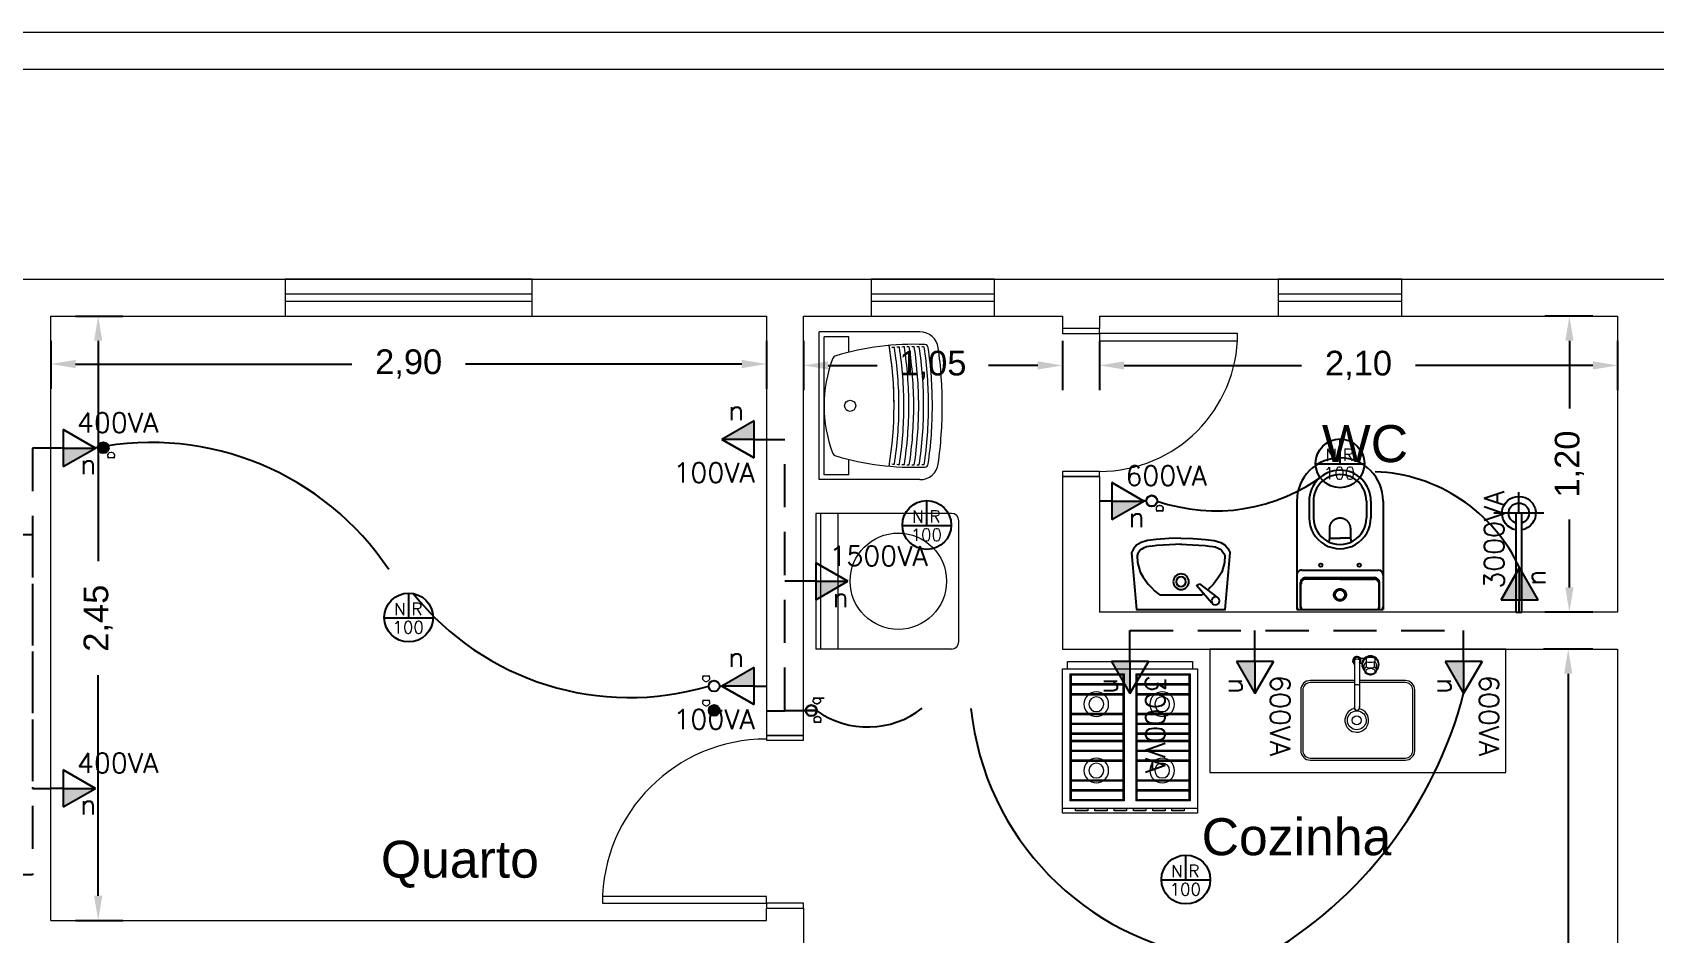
# Model space of a CAD drawing. Header units: millimetres. Extents: x -5 to 184, y -24 to 24.
# Drawn here: x 13.78 to 20.35, y 4.35 to 8 of the extents above; entities that cross this region are included whole.
import ezdxf

# ---------------------------------------------------------------- set-up
doc = ezdxf.new("R2010")
doc.units = ezdxf.units.MM
doc.linetypes.add('DASHED', pattern=[15, 12, -3])
doc.linetypes.add('HIDDEN', pattern=[0.375, 0.25, -0.125])
doc.layers.get('0').update_dxf_attribs({"lineweight": 30})
for name, color, linetype, lineweight in [('Cotas', 3, 'Continuous', 9), ('Cozinha', 252, 'Continuous', 20), ('Edificação', 251, 'Continuous', 20), ('Legenda', 231, 'Continuous', 25), ('Portas', 251, 'Continuous', 9)]:
    doc.layers.add(name, color=color, linetype=linetype, lineweight=lineweight)
for name, color, linetype in [('Eletroduto', 160, 'Continuous'), ('Pontos de iluminação', 50, 'Continuous'), ('Pontos de Tomadas', 10, 'Continuous'), ('TEXTO', 7, 'Continuous'), ('WC', 252, 'Continuous')]:
    doc.layers.add(name, color=color, linetype=linetype)
doc.styles.add('ROMANS', font='ROMANS.SHX')
doc.styles.get("Standard").update_dxf_attribs({"font": 'arial.ttf'})
doc.styles.add('TEXTO_NOMEQUADRO', font='arial.ttf')
doc.dimstyles.new('ISO-25', dxfattribs={"dimtxt": 0.1, "dimasz": 0.1, "dimexe": 0.1, "dimexo": 0.1, "dimgap": 0.1, "dimtad": 0, "dimzin": 1, "dimtxsty": 'Standard', "dimcen": 0.1, "dimadec": 0, "dimazin": 0, "dimtfac": 1, "dimtmove": 0, "dimatfit": 3, "dimfxl": 1, "dimarcsym": 0})

# ---------------------------------------------------------------- blocks, each defined once
blk = doc.blocks.new('*D42')
at = {"layer": 'Cotas', "color": 0, "lineweight": -2, "transparency": 16777216}
for p, q in [((13.85, 6.75), (13.85, 6.5556)), ((16.75, 6.75), (16.75, 6.5556)), ((13.95, 6.6556), (15.0694, 6.6556)), ((16.65, 6.6556), (15.5306, 6.6556))]:
    blk.add_line(p, q, dxfattribs=at)
at = {"layer": 'Cotas', "color": 0, "transparency": 16777216}
for points in [[(13.95, 6.6723), (13.95, 6.6389), (13.85, 6.6556)], [(16.65, 6.6723), (16.65, 6.6389), (16.75, 6.6556)]]:
    blk.add_solid(points, dxfattribs=at)
at = {"layer": 'Defpoints', "color": 0, "transparency": 16777216}
for p in [(13.85, 6.85), (16.75, 6.85), (16.75, 6.6556)]:
    blk.add_point(p, dxfattribs=at)
at = {"layer": 'Cotas', "color": 0, "transparency": 16777216, "insert": (15.3, 6.6556), "char_height": 0.1, "attachment_point": 5}
blk.add_mtext('2,90', dxfattribs=at)
blk = doc.blocks.new('*D50')
at = {"layer": 'Cotas', "color": 0, "lineweight": -2, "transparency": 16777216}
for p, q in [((13.95, 6.85), (14.1415, 6.85)), ((14.0415, 6.75), (14.0415, 5.8561)), ((14.0415, 4.5), (14.0415, 5.3939)), ((13.95, 4.4), (14.1415, 4.4))]:
    blk.add_line(p, q, dxfattribs=at)
at = {"layer": 'Cotas', "color": 0, "transparency": 16777216}
for points in [[(14.0248, 6.75), (14.0582, 6.75), (14.0415, 6.85)], [(14.0248, 4.5), (14.0582, 4.5), (14.0415, 4.4)]]:
    blk.add_solid(points, dxfattribs=at)
at = {"layer": 'Defpoints', "color": 0, "transparency": 16777216}
for p in [(13.85, 6.85), (14.0415, 6.85), (13.85, 4.4)]:
    blk.add_point(p, dxfattribs=at)
at = {"layer": 'Cotas', "color": 0, "transparency": 16777216, "insert": (14.0415, 5.625), "char_height": 0.1, "attachment_point": 5, "rotation": 90}
blk.add_mtext('2,45', dxfattribs=at)
blk = doc.blocks.new('*D52')
at = {"layer": 'Cotas', "color": 0, "lineweight": -2, "transparency": 16777216}
for p, q in [((20.1, 6.85), (19.9049, 6.85)), ((20.0049, 6.75), (20.0049, 6.475)), ((20.0049, 5.75), (20.0049, 6.025)), ((20.1, 5.65), (19.9049, 5.65))]:
    blk.add_line(p, q, dxfattribs=at)
at = {"layer": 'Cotas', "color": 0, "transparency": 16777216}
for points in [[(19.9883, 6.75), (20.0216, 6.75), (20.0049, 6.85)], [(19.9883, 5.75), (20.0216, 5.75), (20.0049, 5.65)]]:
    blk.add_solid(points, dxfattribs=at)
at = {"layer": 'Defpoints', "color": 0, "transparency": 16777216}
for p in [(20.2, 6.85), (20.0049, 5.65), (20.2, 5.65)]:
    blk.add_point(p, dxfattribs=at)
at = {"layer": 'Cotas', "color": 0, "transparency": 16777216, "insert": (20.0049, 6.25), "char_height": 0.1, "attachment_point": 5, "rotation": 90}
blk.add_mtext('1,20', dxfattribs=at)
blk = doc.blocks.new('*D53')
at = {"layer": 'Cotas', "color": 0, "lineweight": -2, "transparency": 16777216}
for p, q in [((18.1, 6.75), (18.1, 6.55)), ((20.2, 6.75), (20.2, 6.55)), ((18.2, 6.65), (18.9194, 6.65)), ((20.1, 6.65), (19.3806, 6.65))]:
    blk.add_line(p, q, dxfattribs=at)
at = {"layer": 'Cotas', "color": 0, "transparency": 16777216}
for points in [[(18.2, 6.6667), (18.2, 6.6333), (18.1, 6.65)], [(20.1, 6.6667), (20.1, 6.6333), (20.2, 6.65)]]:
    blk.add_solid(points, dxfattribs=at)
at = {"layer": 'Defpoints', "color": 0, "transparency": 16777216}
for p in [(18.1, 6.85), (20.2, 6.85), (20.2, 6.65)]:
    blk.add_point(p, dxfattribs=at)
at = {"layer": 'Cotas', "color": 0, "transparency": 16777216, "insert": (19.15, 6.65), "char_height": 0.1, "attachment_point": 5}
blk.add_mtext('2,10', dxfattribs=at)
blk = doc.blocks.new('*D56')
at = {"layer": 'Cotas', "color": 0, "lineweight": -2, "transparency": 16777216}
for p, q in [((20.1, 5.5), (19.9, 5.5)), ((20, 5.4), (20, 3.8552)), ((20, 1.85), (20, 3.3948)), ((20.1, 1.75), (19.9, 1.75))]:
    blk.add_line(p, q, dxfattribs=at)
at = {"layer": 'Cotas', "color": 0, "transparency": 16777216}
for points in [[(19.9833, 5.4), (20.0167, 5.4), (20, 5.5)], [(19.9833, 1.85), (20.0167, 1.85), (20, 1.75)]]:
    blk.add_solid(points, dxfattribs=at)
at = {"layer": 'Defpoints', "color": 0, "transparency": 16777216}
for p in [(20.2, 5.5), (20, 1.75), (20.2, 1.75)]:
    blk.add_point(p, dxfattribs=at)
at = {"layer": 'Cotas', "color": 0, "transparency": 16777216, "insert": (20, 3.625), "char_height": 0.1, "attachment_point": 5, "rotation": 90}
blk.add_mtext('3,75', dxfattribs=at)
blk = doc.blocks.new('*D58')
at = {"layer": 'Cotas', "color": 0, "lineweight": -2, "transparency": 16777216}
for p, q in [((16.9, 6.75), (16.9, 6.55)), ((17.95, 6.75), (17.95, 6.55)), ((17, 6.65), (17.1995, 6.65)), ((17.85, 6.65), (17.6505, 6.65))]:
    blk.add_line(p, q, dxfattribs=at)
at = {"layer": 'Cotas', "color": 0, "transparency": 16777216}
for points in [[(17, 6.6667), (17, 6.6333), (16.9, 6.65)], [(17.85, 6.6667), (17.85, 6.6333), (17.95, 6.65)]]:
    blk.add_solid(points, dxfattribs=at)
at = {"layer": 'Defpoints', "color": 0, "transparency": 16777216}
for p in [(16.9, 6.85), (17.95, 6.85), (17.95, 6.65)]:
    blk.add_point(p, dxfattribs=at)
at = {"layer": 'Cotas', "color": 0, "transparency": 16777216, "insert": (17.425, 6.65), "char_height": 0.1, "attachment_point": 5}
blk.add_mtext('1,05', dxfattribs=at)
blk = doc.blocks.new('01lavl91')
at = {"linetype": 'Continuous'}
for p, q in [((0.1253, -0.036), (0.0639, -0.1075)), ((0.0753, -0.1139), (0.1503, -0.0575)), ((-0.085, -0.0692), (0.0857, -0.0692)), ((0.0639, -0.1075), (0.0753, -0.1139))]:
    blk.add_line(p, q, dxfattribs=at)
for points in [[(-0.1997, -0.2393), (-0.1797, -0.0093), (0.1803, -0.0093), (0.2003, -0.2393)], [(-0.1772, -0.2283), (-0.1758, -0.2005), (-0.1652, -0.1606), (-0.1526, -0.1406), (-0.1317, -0.1123), (-0.1188, -0.0991), (-0.106, -0.0859), (-0.0931, -0.074), (-0.085, -0.0692)], [(0.0938, -0.074), (0.0857, -0.0692)], [(0.1779, -0.2283), (0.1765, -0.2005), (0.1659, -0.1606), (0.1533, -0.1406), (0.1323, -0.1123), (0.1195, -0.0991), (0.1091, -0.0885)], [(0.0003, -0.2993), (-0.0477, -0.2981), (-0.0993, -0.2935), (-0.1345, -0.2899), (-0.1613, -0.2816), (-0.1795, -0.2708), (-0.1915, -0.256), (-0.1997, -0.2393)], [(0.0023, -0.2743), (-0.0461, -0.2719), (-0.0975, -0.2686), (-0.1144, -0.2671), (-0.1294, -0.2653), (-0.1385, -0.2633), (-0.151, -0.2586), (-0.1586, -0.2547), (-0.1629, -0.2516), (-0.1647, -0.2496), (-0.1703, -0.2424), (-0.1737, -0.2368), (-0.1772, -0.2283)], [(-0.0016, -0.2743), (0.0468, -0.2719), (0.0982, -0.2686), (0.1151, -0.2671), (0.1301, -0.2653), (0.1391, -0.2633), (0.1517, -0.2586), (0.1593, -0.2547), (0.1635, -0.2516), (0.1653, -0.2496), (0.1709, -0.2424), (0.1744, -0.2368), (0.1779, -0.2283)], [(0.0003, -0.2993), (0.0483, -0.2981), (0.0999, -0.2935), (0.1351, -0.2899), (0.1619, -0.2816), (0.1801, -0.2708), (0.1921, -0.256), (0.2003, -0.2393)]]:
    blk.add_lwpolyline(points, dxfattribs=at)
for centre, radius in [((0.1404, -0.0444), 0.0164), ((0.001, -0.1223), 0.0316), ((0.001, -0.1223), 0.02)]:
    blk.add_circle(centre, radius, dxfattribs=at)
blk = doc.blocks.new('81_P')
at = {"ltscale": 0.05}
for p, q in [((-0.165, 0), (-0.175, 0)), ((-0.175, -0.01), (-0.175, 0)), ((0.175, 0), (0.165, 0))]:
    blk.add_line(p, q, dxfattribs=at)
for p, q in [((0.165, 0), (-0.165, 0)), ((-0.175, -0.44), (-0.175, -0.01)), ((0.175, -0.44), (0.175, -0.01)), ((0.1398, -0.1295), (-0.1398, -0.1295)), ((0, -0.1236), (-0.1384, -0.1236)), ((0, -0.1236), (0.1384, -0.1236)), ((0.155, -0.16), (-0.155, -0.16))]:
    blk.add_line(p, q)
at = {"ltscale": 0.047193}
blk.add_line((0.175, -0.0094), (0.175, 0), dxfattribs=at)
at = {"ltscale": 0.497718}
for p, q in [((-0.1598, -0.01), (-0.1598, -0.1095)), ((0.1598, -0.01), (0.1598, -0.1095))]:
    blk.add_line(p, q, dxfattribs=at)
at = {"ltscale": 0.467891}
for p, q in [((-0.1584, -0.01), (-0.1584, -0.1036)), ((0.1584, -0.01), (0.1584, -0.1036))]:
    blk.add_line(p, q, dxfattribs=at)
at = {"ltscale": 0.078144}
for p, q in [((-0.0429, -0.29), (-0.0455, -0.2746)), ((0.0429, -0.29), (0.0455, -0.2746))]:
    blk.add_line(p, q, dxfattribs=at)
at = {"ltscale": 0.214268}
for p in [(-0.0429, -0.29), (0.0429, -0.29)]:
    blk.add_line(p, (0, -0.29), dxfattribs=at)
at = {"ltscale": 0.197279}
for p, q in [((-0.0429, -0.3295), (-0.0429, -0.29)), ((0.0429, -0.3295), (0.0429, -0.29))]:
    blk.add_line(p, q, dxfattribs=at)
at = {"ltscale": 0.339985}
for p, q in [((-0.125, -0.44), (-0.125, -0.372)), ((-0.1075, -0.44), (-0.1075, -0.372)), ((0.1075, -0.44), (0.1075, -0.372)), ((0.125, -0.44), (0.125, -0.372))]:
    blk.add_line(p, q, dxfattribs=at)
for points in [[(-0.0429, -0.3295), (-0.0428, -0.3307), (-0.0428, -0.332), (-0.0427, -0.3332), (-0.0425, -0.3345), (-0.0424, -0.3357), (-0.0421, -0.3369), (-0.0419, -0.3382), (-0.0416, -0.3394), (-0.0412, -0.3406), (-0.0409, -0.3418), (-0.0405, -0.343), (-0.04, -0.3442), (-0.0395, -0.3453), (-0.039, -0.3465), (-0.0384, -0.3476), (-0.0378, -0.3487), (-0.0372, -0.3498), (-0.0369, -0.3504), (-0.0365, -0.3509), (-0.0362, -0.3515), (-0.0358, -0.352), (-0.0354, -0.3525), (-0.0351, -0.353), (-0.0347, -0.3535), (-0.0343, -0.354), (-0.0339, -0.3545), (-0.0335, -0.355), (-0.0331, -0.3555), (-0.0326, -0.356), (-0.0322, -0.3565), (-0.0318, -0.357), (-0.0313, -0.3574), (-0.0309, -0.3579), (-0.0303, -0.3584)], [(-0.0303, -0.3584), (-0.0294, -0.3593), (-0.0284, -0.3602), (-0.0274, -0.361), (-0.0263, -0.3618), (-0.0253, -0.3626), (-0.0242, -0.3633), (-0.0231, -0.364), (-0.022, -0.3647), (-0.0208, -0.3653), (-0.0196, -0.3659), (-0.0184, -0.3665), (-0.0172, -0.367), (-0.016, -0.3675), (-0.0147, -0.368), (-0.0135, -0.3684), (-0.0122, -0.3688), (-0.0116, -0.3689), (-0.0109, -0.3691), (-0.0103, -0.3693), (-0.0096, -0.3694), (-0.009, -0.3695), (-0.0083, -0.3697), (-0.0077, -0.3698), (-0.007, -0.3699), (-0.0063, -0.37), (-0.0057, -0.3701), (-0.005, -0.3702), (-0.0043, -0.3702), (-0.0037, -0.3703), (-0.003, -0.3704), (-0.0023, -0.3704), (-0.0017, -0.3704), (-0.001, -0.3704), (-0.0003, -0.3705), (0, -0.3705)], [(0, -0.3705), (0.0013, -0.3704), (0.0027, -0.3704), (0.004, -0.3703), (0.0053, -0.3701), (0.0067, -0.37), (0.008, -0.3697), (0.0093, -0.3695), (0.0106, -0.3692), (0.0119, -0.3689), (0.0132, -0.3685), (0.0144, -0.3681), (0.0157, -0.3676), (0.0169, -0.3671), (0.0175, -0.3669), (0.0181, -0.3666), (0.0187, -0.3663), (0.0193, -0.3661), (0.0199, -0.3658), (0.0205, -0.3655), (0.0211, -0.3652), (0.0217, -0.3648), (0.0222, -0.3645), (0.0228, -0.3642), (0.0234, -0.3638), (0.0239, -0.3635), (0.0245, -0.3631), (0.025, -0.3628), (0.0255, -0.3624), (0.0261, -0.362), (0.0266, -0.3616), (0.0271, -0.3612), (0.0276, -0.3608), (0.0281, -0.3604), (0.0286, -0.36), (0.0291, -0.3595), (0.0296, -0.3591), (0.0301, -0.3587), (0.0303, -0.3584)], [(0.0303, -0.3584), (0.0312, -0.3575), (0.0321, -0.3566), (0.033, -0.3556), (0.0338, -0.3547), (0.0346, -0.3537), (0.0354, -0.3526), (0.0361, -0.3516), (0.0368, -0.3505), (0.0374, -0.3494), (0.0381, -0.3483), (0.0386, -0.3472), (0.0392, -0.346), (0.0395, -0.3455), (0.0397, -0.3449), (0.04, -0.3443), (0.0402, -0.3437), (0.0404, -0.3431), (0.0406, -0.3425), (0.0408, -0.3419), (0.041, -0.3413), (0.0412, -0.3407), (0.0414, -0.3401), (0.0415, -0.3395), (0.0417, -0.3389), (0.0418, -0.3383), (0.042, -0.3377), (0.0421, -0.3371), (0.0422, -0.3364), (0.0423, -0.3358), (0.0424, -0.3352), (0.0425, -0.3346), (0.0426, -0.334), (0.0427, -0.3333), (0.0427, -0.3327), (0.0428, -0.3321), (0.0428, -0.3315), (0.0428, -0.3308), (0.0428, -0.3302), (0.0429, -0.3295)]]:
    blk.add_lwpolyline(points)
at = {"linetype": 'DASHED'}
blk.add_circle((0, -0.06), 0.0245, dxfattribs=at)
for centre, radius in [((0, -0.06), 0.02), ((-0.078, -0.18), 0.007), ((0.078, -0.18), 0.007)]:
    blk.add_circle(centre, radius)
for centre, radius, start, end in [((-0.165, -0.01), 0.01, 90, 180.00001), ((-0.1498, -0.01), 0.01, 90, 180.00001), ((-0.1484, -0.01), 0.01, 90, 180.00001), ((0.1484, -0.01), 0.01, 0, 90), ((0.1498, -0.01), 0.01, 0, 90), ((0.165, -0.01), 0.01, 0, 90), ((-0.1398, -0.1095), 0.02, 180.00001, 270), ((-0.1384, -0.1036), 0.02, 180.00001, 270), ((0.1384, -0.1036), 0.02, 270, 0), ((0.1398, -0.1095), 0.02, 270, 0), ((-0.155, -0.14), 0.02, 180.00001, 270), ((0.155, -0.14), 0.02, 270, 0), ((0, -0.372), 0.125, 0, 180.00001), ((0, -0.372), 0.1075, 0, 180.00001), ((0, -0.44), 0.175, 180.00001, 270), ((0, -0.44), 0.125, 180.00001, 270), ((0, -0.44), 0.1075, 180.00001, 270), ((0, -0.44), 0.1075, 270, 0), ((0, -0.44), 0.175, 270, 0), ((0, -0.44), 0.125, 270, 0)]:
    blk.add_arc(centre, radius, start, end)
blk = doc.blocks.new('CHUV')
at = {"ltscale": 0.05}
for p, q in [((0.0027, 0.4455), (0.0027, 0.5407)), ((-0.1103, 0.4455), (0.1156, 0.4455)), ((-0.0106, 0.0003), (-0.0106, 0.4455)), ((0.0156, 0.4455), (0.0156, 0.0003))]:
    blk.add_line(p, q, dxfattribs=at)
at = {"ltscale": 2}
blk.add_line((0.0156, 0.0003), (-0.0106, 0.0003), dxfattribs=at)
at = {"ltscale": 0.05}
for radius, start, end in [(0.076, 279.93583, 260.06417), (0.0459, 286.60149, 253.39851)]:
    blk.add_arc((0.0025, 0.4455), radius, start, end, dxfattribs=at)
blk = doc.blocks.new('CO-F4PB')
for p, q in [((0.2535, 0), (-0.2535, 0)), ((0.2535, 0), (-0.2535, 0)), ((-0.2535, 0), (-0.2535, -0.03)), ((0.2535, -0.03), (0.2535, 0)), ((-0.2735, -0.03), (-0.2735, -0.596)), ((0.2735, -0.03), (-0.2735, -0.03)), ((-0.2435, -0.05), (-0.2435, -0.566)), ((-0.0235, -0.05), (-0.2435, -0.05)), ((-0.0285, -0.055), (-0.2385, -0.055)), ((-0.2385, -0.055), (-0.2385, -0.09)), ((-0.0285, -0.055), (-0.0285, -0.09)), ((-0.0235, -0.05), (-0.0235, -0.566)), ((0.0235, -0.05), (0.0235, -0.566)), ((0.2435, -0.05), (0.0235, -0.05)), ((0.2385, -0.055), (0.0285, -0.055)), ((0.0285, -0.055), (0.0285, -0.09)), ((0.2385, -0.055), (0.2385, -0.09)), ((0.2435, -0.05), (0.2435, -0.566)), ((0.2735, -0.596), (0.2735, -0.03)), ((-0.0235, -0.09), (-0.2435, -0.09)), ((-0.0235, -0.095), (-0.2435, -0.095)), ((-0.0235, -0.13), (-0.2435, -0.13)), ((-0.2385, -0.095), (-0.2385, -0.13)), ((-0.0285, -0.095), (-0.0285, -0.13)), ((0.2435, -0.09), (0.0235, -0.09)), ((0.2435, -0.095), (0.0235, -0.095)), ((0.2435, -0.13), (0.0235, -0.13)), ((0.0285, -0.095), (0.0285, -0.13)), ((0.2385, -0.095), (0.2385, -0.13)), ((-0.0235, -0.135), (-0.2435, -0.135)), ((-0.2385, -0.135), (-0.2385, -0.21)), ((-0.0285, -0.135), (-0.0285, -0.21)), ((0.2435, -0.135), (0.0235, -0.135)), ((0.0285, -0.135), (0.0285, -0.21)), ((0.2385, -0.135), (0.2385, -0.21)), ((-0.0235, -0.21), (-0.2435, -0.21)), ((-0.0235, -0.215), (-0.2435, -0.215)), ((-0.0235, -0.25), (-0.2435, -0.25)), ((-0.0235, -0.255), (-0.2435, -0.255)), ((-0.2385, -0.215), (-0.2385, -0.25)), ((-0.2385, -0.255), (-0.2385, -0.29)), ((-0.0285, -0.215), (-0.0285, -0.25)), ((-0.0285, -0.255), (-0.0285, -0.29)), ((0.2435, -0.21), (0.0235, -0.21)), ((0.2435, -0.215), (0.0235, -0.215)), ((0.2435, -0.25), (0.0235, -0.25)), ((0.2435, -0.255), (0.0235, -0.255)), ((0.0285, -0.215), (0.0285, -0.25)), ((0.0285, -0.255), (0.0285, -0.29)), ((0.2385, -0.215), (0.2385, -0.25)), ((0.2385, -0.255), (0.2385, -0.29)), ((-0.0235, -0.29), (-0.2435, -0.29)), ((-0.0235, -0.295), (-0.2435, -0.295)), ((-0.2435, -0.321), (-0.0235, -0.321)), ((-0.2435, -0.326), (-0.0235, -0.326)), ((-0.2385, -0.295), (-0.2385, -0.321)), ((-0.2385, -0.326), (-0.2385, -0.361)), ((-0.0285, -0.295), (-0.0285, -0.321)), ((-0.0285, -0.326), (-0.0285, -0.361)), ((0.2435, -0.29), (0.0235, -0.29)), ((0.2435, -0.295), (0.0235, -0.295)), ((0.0235, -0.321), (0.2435, -0.321)), ((0.0235, -0.326), (0.2435, -0.326)), ((0.0285, -0.295), (0.0285, -0.321)), ((0.0285, -0.326), (0.0285, -0.361)), ((0.2385, -0.295), (0.2385, -0.321)), ((0.2385, -0.326), (0.2385, -0.361)), ((-0.2435, -0.361), (-0.0235, -0.361)), ((-0.2435, -0.366), (-0.0235, -0.366)), ((-0.2385, -0.366), (-0.2385, -0.401)), ((-0.0285, -0.366), (-0.0285, -0.401)), ((0.0235, -0.361), (0.2435, -0.361)), ((0.0235, -0.366), (0.2435, -0.366)), ((0.0285, -0.366), (0.0285, -0.401)), ((0.2385, -0.366), (0.2385, -0.401)), ((-0.2435, -0.401), (-0.0235, -0.401)), ((-0.2435, -0.406), (-0.0235, -0.406)), ((-0.2385, -0.406), (-0.2385, -0.481)), ((-0.0285, -0.406), (-0.0285, -0.481)), ((0.0235, -0.401), (0.2435, -0.401)), ((0.0235, -0.406), (0.2435, -0.406)), ((0.0285, -0.406), (0.0285, -0.481)), ((0.2385, -0.406), (0.2385, -0.481)), ((-0.2435, -0.481), (-0.0235, -0.481)), ((-0.2435, -0.486), (-0.0235, -0.486)), ((-0.2435, -0.521), (-0.0235, -0.521)), ((-0.2385, -0.486), (-0.2385, -0.521)), ((-0.0285, -0.486), (-0.0285, -0.521)), ((0.0235, -0.481), (0.2435, -0.481)), ((0.0235, -0.486), (0.2435, -0.486)), ((0.0235, -0.521), (0.2435, -0.521)), ((0.0285, -0.486), (0.0285, -0.521)), ((0.2385, -0.486), (0.2385, -0.521)), ((-0.2435, -0.526), (-0.0235, -0.526)), ((-0.2435, -0.566), (-0.0235, -0.566)), ((-0.2385, -0.526), (-0.2385, -0.561)), ((-0.2385, -0.561), (-0.0285, -0.561)), ((-0.0285, -0.526), (-0.0285, -0.561)), ((0.0235, -0.526), (0.2435, -0.526)), ((0.0235, -0.566), (0.2435, -0.566)), ((0.0285, -0.526), (0.0285, -0.561)), ((0.0285, -0.561), (0.2385, -0.561)), ((0.2385, -0.526), (0.2385, -0.561)), ((-0.2735, -0.596), (0.2735, -0.596)), ((-0.2735, -0.596), (-0.2735, -0.616)), ((-0.2735, -0.616), (0.2735, -0.616)), ((0.2735, -0.616), (0.2735, -0.596))]:
    blk.add_line(p, q)
for points in [[(-0.2204, -0.606), (-0.1704, -0.606), (-0.1704, -0.596), (-0.2204, -0.596)], [(-0.1422, -0.606), (-0.0922, -0.606), (-0.0922, -0.596), (-0.1422, -0.596)], [(-0.0641, -0.606), (-0.0141, -0.606), (-0.0141, -0.596), (-0.0641, -0.596)], [(0.0141, -0.606), (0.0641, -0.606), (0.0641, -0.596), (0.0141, -0.596)], [(0.0922, -0.606), (0.1422, -0.606), (0.1422, -0.596), (0.0922, -0.596)], [(0.1704, -0.606), (0.2204, -0.606), (0.2204, -0.596), (0.1704, -0.596)]]:
    blk.add_lwpolyline(points, close=True)
for centre, radius in [((-0.1308, -0.1735), 0.05), ((0.1362, -0.1735), 0.05), ((-0.1308, -0.1735), 0.03), ((0.1362, -0.1735), 0.03), ((-0.1308, -0.4425), 0.05), ((0.1362, -0.4425), 0.05), ((-0.1308, -0.4425), 0.03), ((0.1362, -0.4425), 0.03)]:
    blk.add_circle(centre, radius)
blk = doc.blocks.new('A$C1AD15EB6')
for p, q in [((0.55, 0.58), (0, 0.58)), ((0, 0.03), (0, 0.58)), ((0.55, 0.5606), (0, 0.5606)), ((0.55, 0.03), (0.55, 0.58)), ((0.55, 0.4906), (0, 0.4906)), ((0.03, 0), (0.52, 0))]:
    blk.add_line(p, q)
for centre, start, end in [((0.03, 0.03), 180, 270), ((0.52, 0.03), 270, 0)]:
    blk.add_arc(centre, 0.03, start, end)
blk = doc.blocks.new('TANQUE-02')
for p, q in [((-0.2995, 0), (0.2995, 0)), ((-0.2995, -0.4081), (-0.2995, 0)), ((0.2995, -0.4081), (0.2995, 0)), ((-0.2795, -0.02), (0.2795, -0.02)), ((-0.2795, -0.12), (-0.2795, -0.02)), ((0.2795, -0.12), (0.2795, -0.02)), ((-0.2795, -0.12), (-0.2174, -0.12)), ((0.2174, -0.12), (0.2795, -0.12))]:
    blk.add_line(p, q)
blk.add_circle((0, -0.1252), 0.0225)
for centre, radius, start, end in [((-0.1837, -0.0726), 0.02, 110.23844, 163.27799), ((0, -0.5709), 0.5511, 90, 110.23844), ((0, -0.5709), 0.5511, 69.76156, 90), ((0.1837, -0.0726), 0.02, 16.72201, 69.76156), ((0.8453, -0.3818), 1.0945, 163.27799, 182.40527), ((-0.8453, -0.3818), 1.0945, 357.59473, 16.72201), ((0, 1.2149), 1.518, 260.72256, 279.27744), ((0.8453, -0.3818), 1.0845, 176.46036, 176.99114), ((0, 1.2149), 1.558, 261.22518, 270), ((0.8453, -0.3818), 1.0845, 175.40003, 175.93), ((0, 1.2149), 1.538, 261.15691, 270), ((0, 1.2149), 1.518, 270, 279.27744), ((0, 1.2149), 1.538, 270, 278.84309), ((0, 1.2149), 1.558, 270, 278.77482), ((-0.8453, -0.3818), 1.0845, 4.07, 4.59997), ((-0.8453, -0.3818), 1.0845, 3.00886, 3.53964), ((0.8453, -0.3818), 1.0845, 179.65272, 180.18684), ((0, 1.2149), 1.618, 261.49969, 270), ((0.8453, -0.3818), 1.0845, 178.5864, 179.11926), ((0, 1.2149), 1.598, 261.39693, 270), ((0.8453, -0.3818), 1.0845, 177.52238, 178.05412), ((0, 1.2149), 1.578, 261.30532, 270), ((0, 1.2149), 1.578, 270, 278.69468), ((0, 1.2149), 1.598, 270, 278.60307), ((0, 1.2149), 1.618, 270, 278.50031), ((-0.8453, -0.3818), 1.0845, 1.94588, 2.47762), ((-0.8453, -0.3818), 1.0845, 0.88074, 1.4136), ((-0.8453, -0.3818), 1.0845, 359.81316, 0.34728), ((-0.2245, -0.4081), 0.075, 180, 262.08052), ((-0.2332, -0.4271), 0.015, 182.40527, 261.87169), ((0.8453, -0.3818), 1.0845, 180.72164, 181.25716), ((0, 1.2149), 1.638, 261.61326, 270), ((0.8453, -0.3818), 1.0845, 181.79343, 182.3305), ((0, 1.2149), 1.658, 261.73735, 270), ((0, 1.2058), 1.6644, 261.87169, 270), ((0, 1.2149), 1.638, 270, 278.38674), ((0, 1.2149), 1.658, 270, 278.26265), ((0, 1.2058), 1.6644, 270, 278.12831), ((0.2245, -0.4081), 0.075, 277.91948, 0), ((0.2332, -0.4271), 0.015, 278.12831, 357.59473), ((-0.8453, -0.3818), 1.0845, 357.6695, 358.20657), ((-0.8453, -0.3818), 1.0845, 358.74284, 359.27836), ((0, 1.2058), 1.7044, 262.08052, 270), ((0, 1.2058), 1.7044, 270, 277.91948)]:
    blk.add_arc(centre, radius, start, end)
blk = doc.blocks.new('CUBA-COZ-02')
for p, q in [((-0.0095, 0.2452), (-0.0095, 0.2275)), ((-0.0095, 0.2275), (-0.0095, 0.0565)), ((0.0105, 0.2452), (0.0105, 0.2275)), ((0.0105, 0.2275), (0.0105, 0.0565)), ((0.0146, 0.2516), (0.031, 0.2516)), ((0.0146, 0.2316), (0.0209, 0.2316)), ((0.0305, 0.2026), (0.0305, 0.2242)), ((0.0379, 0.2522), (0.0379, 0.2367)), ((0.0399, 0.2163), (0.0399, 0.2377)), ((0.0712, 0.2163), (0.0712, 0.2377)), ((0.0731, 0.2522), (0.0731, 0.2367)), ((0.0805, 0.2026), (0.0805, 0.2242)), ((-0.0095, 0.0565), (-0.0095, 0.0516)), ((0.0105, 0.0565), (0.0105, 0.0516))]:
    blk.add_line(p, q)
for points in [[(-0.0095, 0.1611), (-0.1889, 0.1611, 0.414214), (-0.2269, 0.1231), (-0.2269, -0.1231, 0.414214), (-0.1889, -0.1611), (0.1969, -0.1611, 0.414214), (0.2349, -0.1231), (0.2349, 0.1231, 0.414214), (0.1969, 0.1611), (0.0105, 0.1611)], [(-0.0095, 0.1531), (-0.1889, 0.1531, 0.414214), (-0.2189, 0.1231), (-0.2189, -0.1231, 0.414214), (-0.1889, -0.1531), (0.1969, -0.1531, 0.414214), (0.2269, -0.1231), (0.2269, 0.1231, 0.414214), (0.1969, 0.1531), (0.0105, 0.1531)]]:
    blk.add_lwpolyline(points, format="xyb")
blk.add_lwpolyline([(0.0105, 0.0367, -7.502529), (-0.0095, 0.037, -0.133288)], format="xyb", close=True)
at = {"linetype": 'Continuous'}
for points in [[(0.0391, 0.2375, 0), (0.0361, 0.2353, 0), (0.0337, 0.2328, 0), (0.032, 0.2301, 0), (0.0309, 0.2272, 0), (0.0305, 0.2242, 0)], [(0.0389, 0.2157, 0), (0.0359, 0.2135, 0), (0.0335, 0.2109, 0), (0.0318, 0.2081, 0), (0.0308, 0.2052, 0), (0.0305, 0.2021, 0)], [(0.0305, 0.2021, 0), (0.0311, 0.1989, 0), (0.0324, 0.1959, 0), (0.0345, 0.193, 0), (0.0373, 0.1905, 0), (0.0407, 0.1884, 0), (0.0446, 0.1867, 0), (0.0488, 0.1856, 0), (0.0533, 0.185, 0), (0.0578, 0.185, 0), (0.0623, 0.1856, 0), (0.0665, 0.1867, 0), (0.0704, 0.1884, 0), (0.0738, 0.1905, 0), (0.0766, 0.193, 0), (0.0786, 0.1959, 0), (0.08, 0.1989, 0), (0.0805, 0.2021, 0)], [(0.075, 0.199, 0), (0.0746, 0.2011, 0), (0.0734, 0.2032, 0), (0.0715, 0.2051, 0), (0.0689, 0.2067, 0), (0.0658, 0.208, 0), (0.0623, 0.209, 0), (0.0585, 0.2095, 0), (0.0545, 0.2096, 0), (0.0506, 0.2093, 0), (0.0469, 0.2085, 0), (0.0436, 0.2074, 0), (0.0407, 0.2059, 0), (0.0385, 0.2041, 0), (0.0369, 0.2022, 0), (0.0362, 0.2, 0), (0.0362, 0.1979, 0), (0.0369, 0.1958, 0), (0.0385, 0.1938, 0), (0.0407, 0.192, 0), (0.0436, 0.1905, 0), (0.0469, 0.1894, 0), (0.0506, 0.1886, 0), (0.0545, 0.1883, 0), (0.0585, 0.1884, 0), (0.0623, 0.1889, 0), (0.0658, 0.1899, 0), (0.0689, 0.1912, 0), (0.0715, 0.1928, 0), (0.0734, 0.1947, 0), (0.0746, 0.1968, 0), (0.075, 0.199, 0)], [(0.0805, 0.2242, 0), (0.0802, 0.2272, 0), (0.0791, 0.2301, 0), (0.0773, 0.2328, 0), (0.0749, 0.2353, 0), (0.0719, 0.2375, 0)], [(0.0805, 0.2026, 0), (0.0802, 0.2055, 0), (0.0791, 0.2084, 0), (0.0774, 0.2111, 0), (0.0751, 0.2136, 0), (0.0722, 0.2157, 0)]]:
    blk.add_polyline3d(points, dxfattribs=at)
blk.add_circle((0, 0), 0.0182)
for centre, radius, start, end in [((0.0005, 0.2416), 0.0173, 35.41872, 234.58128), ((0.0005, 0.2416), 0.0126, 322.25181, 217.74819), ((0.0005, 0.2242), 0.0233, 64.55551, 115.44449), ((0.0005, 0.2416), 0.0173, 305.41872, 324.58128), ((0.0005, 0.2416), 0.0173, 324.58128, 35.41872), ((0.0555, 0.2266), 0.035, 315.56467, 224.43533), ((0.0555, 0.2266), 0.032, 321.37517, 218.62483), ((0.0555, 0.1725), 0.0816, 77.53823, 102.46177), ((0.04, 0.214), 0.002, 63.97489, 122.15591), ((0.0401, 0.2358), 0.002, 74.31395, 121.56748), ((0.0555, 0.2905), 0.0549, 254.31395, 285.68605), ((0.0555, 0.2459), 0.0335, 243.97489, 296.02511), ((0.0711, 0.214), 0.002, 57.84409, 116.02511), ((0.0709, 0.2358), 0.002, 58.43251, 105.68606), ((0.0005, 0.1207), 0.0233, 64.55551, 115.44449), ((0, 0), 0.0482, 101.34386, 77.38563), ((0.0005, 0.0516), 0.0112, 153.72082, 26.27918), ((0.0005, 0.0516), 0.01, 180, 0)]:
    blk.add_arc(centre, radius, start, end)

msp = doc.modelspace()

# ---------------------------------------------------------------- hatches: boundary and pattern name
at = {"layer": 'Pontos de iluminação'}
h = msp.add_hatch(color=256, dxfattribs=at)
h.set_gradient(color1=(248, 215, 49), color2=(248, 215, 49), tint=1)
h.paths.add_polyline_path([(14.0401, 6.3165, 1), (14.0841, 6.3165, 1)])
h = msp.add_hatch(color=256, dxfattribs=at)
h.set_gradient(color1=(248, 215, 49), color2=(248, 215, 49), tint=1)
h.paths.add_polyline_path([(16.5601, 5.2515, 1), (16.5161, 5.2515, 1)])

# ---------------------------------------------------------------- linework, layer by layer
at = {"layer": 'Cozinha'}
msp.add_lwpolyline([(18.547, 5), (19.747, 5), (19.747, 5.5), (18.547, 5.5)], close=True, dxfattribs=at)
msp.add_circle((17.2847, 5.775), 0.1953, dxfattribs=at)
at = {"layer": 'Edificação', "color": 252}
msp.add_line((26.85, 7.85), (6.9, 7.85), dxfattribs=at)
at = {"layer": 'Edificação'}
for p, q in [((6.9, 7), (26.85, 7)), ((13.85, 4.4), (13.85, 6.85)), ((13.85, 6.85), (16.75, 6.85)), ((16.75, 6.85), (16.75, 5.15)), ((16.9, 5.15), (16.9, 6.85)), ((16.9, 6.85), (17.95, 6.85)), ((17.95, 6.85), (17.95, 6.8)), ((18.1, 6.85), (20.2, 6.85)), ((18.1, 6.85), (18.1, 6.8)), ((20.2, 6.85), (20.2, 5.65)), ((18.1, 6.8), (17.95, 6.8)), ((17.95, 6.2), (17.95, 5.65)), ((18.1, 6.2), (17.95, 6.2)), ((18.1, 6.2), (18.1, 5.65)), ((17.95, 5.7), (17.95, 5.5)), ((20.2, 5.65), (18.1, 5.65)), ((17.95, 5.5), (20.2, 5.5)), ((20.2, 5.5), (20.2, 1.75)), ((16.75, 5.15), (16.9, 5.15)), ((16.75, 4.4), (16.75, 4.45)), ((16.75, 4.45), (16.9, 4.45)), ((16.9, 4.45), (16.9, 4.2)), ((13.85, 4.4), (16.75, 4.4))]:
    msp.add_line(p, q, dxfattribs=at)
at = {"layer": 'Edificação', "color": 252}
msp.add_lwpolyline([(0, 0), (27, 0), (27, 8), (0, 8)], close=True, dxfattribs=at)
at = {"layer": 'Eletroduto'}
for p, q in [((13.85, 6.315), (13.775, 6.315)), ((16.75, 6.35), (16.825, 6.35)), ((13.7, 5.965), (13.775, 5.965)), ((16.9, 5.775), (16.825, 5.775)), ((18.2235, 5.5), (18.2235, 5.575)), ((19.576, 5.5), (19.576, 5.575)), ((16.75, 5.25), (16.825, 5.25)), ((16.9, 5.25), (16.825, 5.25)), ((13.775, 4.935), (13.85, 4.935)), ((13.775, 4.585), (13.7, 4.585))]:
    msp.add_line(p, q, dxfattribs=at)
at = {"layer": 'Eletroduto', "linetype": 'HIDDEN', "ltscale": 0.7}
for p, q in [((13.775, 6.315), (13.775, 4.935)), ((16.825, 5.25), (16.825, 6.35)), ((13.775, 5.965), (13.775, 4.585)), ((16.825, 5.25), (16.825, 5.775)), ((18.2235, 5.575), (19.576, 5.575)), ((18.7298, 5.5), (18.7298, 5.575))]:
    msp.add_line(p, q, dxfattribs=at)
at = {"layer": 'Eletroduto'}
for centre, radius, start, end in [((14.2566, 5.1806), 1.1568, 33.68368, 101.2981), ((18.5717, 6.7907), 0.7304, 251.01259, 307.1062), ((19.1909, 5.5445), 0.6752, 25.01332, 87.70381), ((16.1959, 6.4276), 1.1242, 218.70651, 286.5458), ((17.895, 5.7558), 1.7366, 299.8363, 345.46737), ((17.1609, 5.5409), 0.357, 234.57628, 308.08535), ((18.7095, 5.3759), 1.1363, 185.93072, 262.46661)]:
    msp.add_arc(centre, radius, start, end, dxfattribs=at)
at = {"layer": 'Legenda'}
for p, q in [((18.29, 6.1), (18.28, 6.1)), ((16.56, 5.35), (16.57, 5.35)), ((16.91, 5.25), (16.9, 5.25))]:
    msp.add_line(p, q, dxfattribs=at)
at = {"layer": 'Legenda', "color": 1}
msp.add_line((16.954, 5.25), (16.91, 5.25), dxfattribs=at)
for centre in [(18.312, 6.1), (16.538, 5.35), (16.932, 5.25)]:
    msp.add_circle(centre, 0.022, dxfattribs=at)
at = {"layer": 'Pontos de iluminação'}
for p, q in [((14.0401, 6.3165), (14.0301, 6.3165)), ((19.0751, 6.2515), (19.0751, 6.3526)), ((18.9759, 6.2515), (19.1743, 6.2515)), ((17.4001, 6.0015), (17.4001, 6.1026)), ((18.2901, 6.1015), (18.2801, 6.1015)), ((17.3009, 6.0015), (17.4993, 6.0015)), ((15.3001, 5.6265), (15.3001, 5.7276)), ((15.2009, 5.6265), (15.3993, 5.6265)), ((16.5601, 5.2515), (16.5701, 5.2515)), ((16.9101, 5.2515), (16.9001, 5.2515)), ((16.9541, 5.2515), (16.9101, 5.2515)), ((18.4501, 4.564), (18.4501, 4.6651)), ((18.3509, 4.564), (18.5493, 4.564))]:
    msp.add_line(p, q, dxfattribs=at)
for centre, radius in [((14.0621, 6.3165), 0.022), ((19.0752, 6.2529), 0.099), ((18.3121, 6.1015), 0.022), ((17.4002, 6.0029), 0.099), ((15.3002, 5.6279), 0.099), ((16.5381, 5.2515), 0.022), ((16.9321, 5.2515), 0.022), ((18.4502, 4.5654), 0.099)]:
    msp.add_circle(centre, radius, dxfattribs=at)
at = {"layer": 'Pontos de Tomadas', "color": 1}
for p, q in [((13.9, 6.39), (14.03, 6.315)), ((14.03, 6.315), (13.9, 6.39)), ((13.9, 6.39), (13.9, 6.24)), ((14.03, 6.315), (13.9, 6.39)), ((16.7, 6.425), (16.57, 6.35)), ((16.7, 6.275), (16.7, 6.425)), ((13.9, 6.315), (13.85, 6.315)), ((13.9, 6.315), (14.03, 6.315)), ((13.9, 6.24), (14.03, 6.315)), ((16.7, 6.35), (16.57, 6.35)), ((16.7, 6.275), (16.57, 6.35)), ((16.57, 6.35), (16.7, 6.275)), ((16.57, 6.35), (16.7, 6.275)), ((16.7, 6.35), (16.75, 6.35)), ((18.15, 6.175), (18.28, 6.1)), ((18.28, 6.1), (18.15, 6.175)), ((18.15, 6.175), (18.15, 6.025)), ((18.28, 6.1), (18.15, 6.175)), ((18.15, 6.1), (18.1, 6.1)), ((18.15, 6.1), (18.28, 6.1)), ((18.15, 6.025), (18.28, 6.1)), ((16.95, 5.85), (17.08, 5.775)), ((17.08, 5.775), (16.95, 5.85)), ((16.95, 5.85), (16.95, 5.7)), ((17.08, 5.775), (16.95, 5.85)), ((19.7278, 5.7), (19.8028, 5.83)), ((19.8028, 5.83), (19.7278, 5.7)), ((19.8028, 5.83), (19.7278, 5.7)), ((19.8028, 5.7), (19.8028, 5.83)), ((19.8778, 5.7), (19.8028, 5.83)), ((16.95, 5.775), (16.9, 5.775)), ((16.95, 5.775), (17.08, 5.775)), ((16.95, 5.7), (17.08, 5.775)), ((19.7278, 5.7), (19.8778, 5.7)), ((19.8, 5.7), (19.8, 5.65)), ((18.2235, 5.45), (18.2235, 5.5)), ((18.7298, 5.45), (18.7298, 5.5)), ((19.576, 5.45), (19.576, 5.5)), ((16.7, 5.425), (16.57, 5.35)), ((16.7, 5.275), (16.7, 5.425)), ((18.2985, 5.45), (18.1485, 5.45)), ((18.1485, 5.45), (18.2235, 5.32)), ((18.2235, 5.45), (18.2235, 5.32)), ((18.2985, 5.45), (18.2235, 5.32)), ((18.2235, 5.32), (18.2985, 5.45)), ((18.2235, 5.32), (18.2985, 5.45)), ((18.8048, 5.45), (18.6548, 5.45)), ((18.6548, 5.45), (18.7298, 5.32)), ((18.7298, 5.45), (18.7298, 5.32)), ((18.8048, 5.45), (18.7298, 5.32)), ((18.7298, 5.32), (18.8048, 5.45)), ((18.7298, 5.32), (18.8048, 5.45)), ((19.651, 5.45), (19.501, 5.45)), ((19.501, 5.45), (19.576, 5.32)), ((19.576, 5.45), (19.576, 5.32)), ((19.651, 5.45), (19.576, 5.32)), ((19.576, 5.32), (19.651, 5.45)), ((19.576, 5.32), (19.651, 5.45)), ((16.7, 5.35), (16.57, 5.35)), ((16.7, 5.275), (16.57, 5.35)), ((16.57, 5.35), (16.7, 5.275)), ((16.57, 5.35), (16.7, 5.275)), ((16.7, 5.35), (16.75, 5.35)), ((13.9, 5.01), (14.03, 4.935)), ((14.03, 4.935), (13.9, 5.01)), ((13.9, 5.01), (13.9, 4.86)), ((14.03, 4.935), (13.9, 5.01)), ((13.9, 4.935), (13.85, 4.935)), ((13.9, 4.935), (14.03, 4.935)), ((13.9, 4.86), (14.03, 4.935))]:
    msp.add_line(p, q, dxfattribs=at)
for points in [[(16.7, 6.35), (16.7, 6.425), (16.57, 6.35)], [(13.9, 6.315), (13.9, 6.24), (14.03, 6.315)], [(18.15, 6.1), (18.15, 6.025), (18.28, 6.1)], [(19.7278, 5.7), (19.8028, 5.7), (19.8028, 5.83)], [(19.8028, 5.7), (19.8778, 5.7), (19.8028, 5.83)], [(16.95, 5.775), (16.95, 5.7), (17.08, 5.775)], [(16.7, 5.35), (16.7, 5.425), (16.57, 5.35)], [(18.2235, 5.45), (18.1485, 5.45), (18.2235, 5.32)], [(18.7298, 5.45), (18.6548, 5.45), (18.7298, 5.32)], [(19.576, 5.45), (19.501, 5.45), (19.576, 5.32)], [(13.9, 4.935), (13.9, 4.86), (14.03, 4.935)]]:
    msp.add_solid(points, dxfattribs=at)
at = {"layer": 'Portas'}
for p, q in [((14.8, 6.94), (15.8, 6.94)), ((14.8, 6.91), (15.8, 6.91)), ((17.175, 6.94), (17.675, 6.94)), ((17.175, 6.91), (17.675, 6.91)), ((18.825, 6.94), (19.325, 6.94)), ((18.825, 6.91), (19.325, 6.91))]:
    msp.add_line(p, q, dxfattribs=at)
for points in [[(14.8, 6.85), (15.8, 6.85), (15.8, 7), (14.8, 7)], [(17.175, 6.85), (17.675, 6.85), (17.675, 7), (17.175, 7)], [(18.825, 6.85), (19.325, 6.85), (19.325, 7), (18.825, 7)], [(18.1, 6.8), (17.95, 6.8), (17.95, 6.78), (18.1, 6.78)], [(18.1, 6.78), (18.1, 6.75), (18.66, 6.75), (18.66, 6.78)], [(18.1, 6.22), (17.95, 6.22), (17.95, 6.2), (18.1, 6.2)], [(16.75, 5.13), (16.9, 5.13), (16.9, 5.15), (16.75, 5.15)], [(16.75, 4.47), (16.75, 4.4963), (16.085, 4.4963), (16.085, 4.47)], [(16.75, 4.45), (16.9, 4.45), (16.9, 4.47), (16.75, 4.47)]]:
    msp.add_lwpolyline(points, close=True, dxfattribs=at)
for centre, radius, start, end in [((18.1, 6.78), 0.56, 270, 0), ((16.75, 4.47), 0.665, 90, 180)]:
    msp.add_arc(centre, radius, start, end, dxfattribs=at)

# ---------------------------------------------------------------- block references
at = {"layer": 'Cozinha', "color": 0, "extrusion": (0, 0, -1), "xscale": -1, "zscale": -1, "rotation": 270}
msp.add_blockref('TANQUE-02', (-16.9642, 6.4863), dxfattribs=at)
at = {"layer": 'Cozinha', "rotation": 90}
msp.add_blockref('A$C1AD15EB6', (17.53, 5.5), dxfattribs=at)
at = {"layer": 'Cozinha', "color": 0, "rotation": 359.99938861993}
msp.add_blockref('CUBA-COZ-02', (19.143, 5.2111), dxfattribs=at)
at = {"layer": 'Cozinha', "xscale": -1}
msp.add_blockref('CO-F4PB', (18.2235, 5.45), dxfattribs=at)
at = {"layer": 'WC', "rotation": 179.9999999999935}
msp.add_blockref('81_P', (19.075, 5.66), dxfattribs=at)
at = {"layer": 'WC', "xscale": -0.900000000000091, "yscale": 0.9000000000000483, "zscale": 0.8999999999999998, "rotation": 359.9999999999891}
msp.add_blockref('CHUV', (19.8023, 5.6497), dxfattribs=at)
at = {"layer": 'WC', "xscale": -1, "rotation": 180}
msp.add_blockref('01lavl91', (18.4297, 5.6507), dxfattribs=at)

# ---------------------------------------------------------------- texts
at = {"layer": 'Legenda', "color": 1, "style": 'ROMANS'}
for s, rotation, p in [('a', 270, (18.3295, 6.0867)), ('a', 90, (16.5205, 5.3633)), ('b', 270, (16.94, 5.3072)), ('a', 270, (16.9421, 5.2305))]:
    msp.add_text(s, height=0.044, rotation=rotation, dxfattribs=at).set_placement(p)
at = {"layer": 'Pontos de iluminação', "style": 'ROMANS'}
for s, rotation, p in [('a', 270, (14.0796, 6.3031)), ('a', 270, (18.3296, 6.0881)), ('a', 90, (16.5206, 5.2648)), ('b', 270, (16.9401, 5.3087)), ('a', 270, (16.9422, 5.2319))]:
    msp.add_text(s, height=0.044, rotation=rotation, dxfattribs=at).set_placement(p)
for p in [(19.086, 6.2627), (17.411, 6.0127), (15.311, 5.6377), (18.461, 4.5752)]:
    msp.add_attdef('R', p, '', height=0.0495, dxfattribs=at)
for tag, p, s, flags in [('N', (19.0157, 6.2621), '', 4), ('100', (19.0094, 6.1883), '100', 13), ('N', (17.3407, 6.0121), '', 4), ('100', (17.3344, 5.9383), '100', 13), ('N', (15.2407, 5.6371), '', 4), ('100', (15.2344, 5.5633), '100', 13), ('N', (18.3907, 4.5746), '', 4), ('100', (18.3844, 4.5008), '100', 13)]:
    msp.add_attdef(tag, p, s, height=0.0495, dxfattribs=dict(at, flags=flags))
at = {"layer": 'Pontos de Tomadas', "color": 1, "style": 'ROMANS'}
for s, p in [('400VA', (13.9557, 6.3778)), ('n', (16.5945, 6.4275)), ('n', (13.9679, 6.2096)), ('100VA', (16.3733, 6.1752)), ('600VA', (18.2057, 6.1628)), ('n', (18.2179, 5.9946)), ('1500VA', (17.0057, 5.8378)), ('n', (17.0179, 5.6696)), ('n', (16.5945, 5.4275)), ('100VA', (16.3733, 5.1752)), ('400VA', (13.9557, 4.9978)), ('n', (13.9679, 4.8296))]:
    msp.add_text(s, height=0.08, dxfattribs=at).set_placement(p)
for s, rotation, p in [('3000VA', 90, (19.74, 5.745)), ('n', 90, (19.9083, 5.7572)), ('n', 270, (18.1181, 5.3821)), ('3000VA', 270, (18.2863, 5.3943)), ('n', 270, (18.6244, 5.3821)), ('600VA', 270, (18.7926, 5.3943)), ('n', 270, (19.4706, 5.3821)), ('600VA', 270, (19.6388, 5.3943))]:
    msp.add_text(s, height=0.08, rotation=rotation, dxfattribs=at).set_placement(p)
at = {"layer": 'TEXTO', "char_height": 0.15, "attachment_point": 1, "style": 'TEXTO_NOMEQUADRO'}
for s, insert, width in [('{\\C252;WC}', (19.0019, 6.4078), 0.416387), ('{\\C252;Cozinha}', (18.5142, 4.8141), 0.854225), ('{\\C252;Quarto}', (15.1874, 4.7229), 0.67308)]:
    msp.add_mtext(s, dxfattribs=dict(at, insert=insert, width=width))

# ---------------------------------------------------------------- dimensions: what is measured, and where the dimension line sits
at = {"layer": 'Cotas'}
for base, p1, p2, picture, middle in [((16.75, 6.6556), (13.85, 6.85), (16.75, 6.85), '*D42', (15.3, 6.6556)), ((17.95, 6.65), (16.9, 6.85), (17.95, 6.85), '*D58', (17.425, 6.65)), ((20.2, 6.65), (18.1, 6.85), (20.2, 6.85), '*D53', (19.15, 6.65))]:
    dim = msp.add_linear_dim(base=base, p1=p1, p2=p2, dimstyle='ISO-25', dxfattribs=at)
    dim.commit()
    dim.dimension.update_dxf_attribs({"geometry": picture, "text_midpoint": middle})
for base, p1, p2, picture, middle in [((14.0415, 6.85), (13.85, 4.4), (13.85, 6.85), '*D50', (14.0415, 5.625)), ((20.0049, 5.65), (20.2, 6.85), (20.2, 5.65), '*D52', (20.0049, 6.25)), ((20, 1.75), (20.2, 5.5), (20.2, 1.75), '*D56', (20, 3.625))]:
    dim = msp.add_linear_dim(base=base, p1=p1, p2=p2, angle=90, dimstyle='ISO-25', dxfattribs=at)
    dim.commit()
    dim.dimension.update_dxf_attribs({"geometry": picture, "text_midpoint": middle})

doc.saveas('drawing.dxf')
